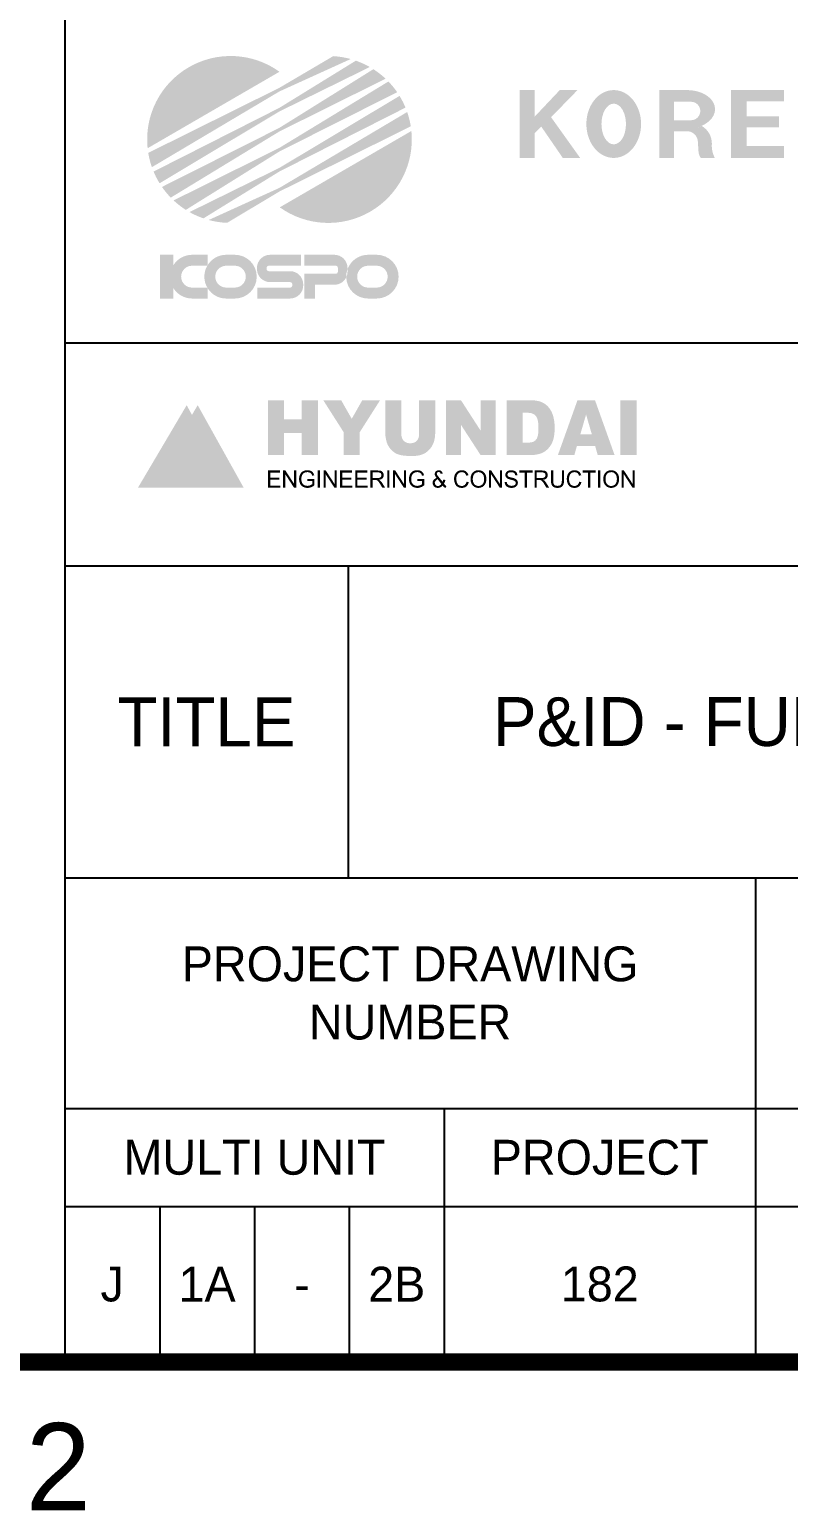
# Model space of a CAD drawing. Header units: millimetres. Extents: x 0 to 420, y 0 to 297.
# Drawn here: x 326.99 to 348.71, y 10.25 to 52.66 of the extents above; entities that cross this region are included whole.
import ezdxf

# ---------------------------------------------------------------- set-up
doc = ezdxf.new("R2010")
doc.units = ezdxf.units.MM
doc.layers.add('0_Title Block', color=7, linetype='Continuous')
doc.styles.get("Standard").update_dxf_attribs({"font": 'pnid.shx', "bigfont": 'kosdichs.shx'})

# ---------------------------------------------------------------- blocks, each defined once
blk = doc.blocks.new('삼척TEMPLATE(현대&GS&한솔)')
h = blk.add_hatch(color=0)
h.dxf.hatch_style = 1
edge = h.paths.add_edge_path()
edge.add_ellipse((335.5431270692715, 49.51864350806065), major_axis=(0, 2.390578474577096), ratio=1, start_angle=-215.5773614200792, end_angle=-84.17455592774336)
edge.add_line((337.9213599591897, 49.761282673124), (334.1522845583245, 47.57431263270742))
edge = h.paths.add_edge_path()
edge.add_ellipse((332.7467273850242, 49.51864350806285), major_axis=(0, 2.390578474577096), ratio=1, start_angle=324.2055371019774, end_angle=456.0425455501529)
edge.add_line((330.3694309583806, 49.26699465950219), (334.1449272271487, 51.45769034725777))
h = blk.add_hatch(color=0)
h.dxf.hatch_style = 1
edge = h.paths.add_edge_path()
edge.add_line((334.1449272271492, 50.99933206945263), (330.3872996154871, 49.13397996228332))
edge.add_ellipse((332.7467273850242, 49.51864350806109), major_axis=(0, 2.390578474577096), ratio=1, start_angle=459.2596120731257, end_angle=469.3945748636318)
edge.add_line((330.4918044258135, 48.72479976327449), (334.1449272271492, 50.89506243568148))
edge.add_line((334.1449272271492, 50.89506243568147), (336.1832061617112, 51.82193771387425))
edge.add_ellipse((335.5431270692715, 49.51864350806109), major_axis=(0, 2.390578474577096), ratio=1, start_angle=-15.53046493843961, end_angle=-3.374408930970664)
edge.add_line((335.6838377265784, 51.90507723939155), (334.1449272271497, 50.99933206945241))
edge = h.paths.add_edge_path()
edge.add_ellipse((335.5431270692715, 49.51864350806109), major_axis=(0, 2.390578474577096), ratio=1, start_angle=-29.77463844288242, end_angle=-19.25628365560276)
edge.add_line((336.3315259417426, 51.77547594778686), (334.1449272271497, 50.42599996017547))
edge.add_line((334.1449272271492, 50.42599996017528), (330.5401779642463, 48.59885815441623))
edge.add_ellipse((332.7467273850242, 49.51864350806109), major_axis=(0, 2.390578474577096), ratio=1, start_angle=472.6284879132321, end_angle=481.6560367570944)
edge.add_line((330.711833387699, 48.26402330148035), (334.1449272271496, 50.32173032640455))
edge.add_line((334.1449272271497, 50.32173032640455), (336.7302639614213, 51.59363060257783))
edge = h.paths.add_edge_path()
edge.add_ellipse((335.5431270692715, 49.51864350806109), major_axis=(0, 2.390578474577096), ratio=1, start_angle=-43.30719491043521, end_angle=-32.66286839499288)
edge.add_line((336.833309961036, 51.5311776193027), (334.1449272271497, 49.85266785089834))
edge.add_line((334.1449272271497, 49.85266785089834), (330.7807170733662, 48.15861817830948))
edge.add_ellipse((332.7467273850242, 49.51864350806109), major_axis=(0, 2.390578474577096), ratio=1, start_angle=484.6742904190745, end_angle=494.1778339903385)
edge.add_line((331.0322516783661, 47.85267877422363), (334.1449272271492, 49.74839821712696))
edge.add_line((334.1449272271492, 49.74839821712698), (337.1828481232272, 51.2582355028476))
edge = h.paths.add_edge_path()
edge.add_ellipse((335.5431270692715, 49.51864350806109), major_axis=(0, 2.390578474577096), ratio=1, start_angle=-55.53180348246132, end_angle=-46.02306760154419)
edge.add_line((337.2634337535669, 51.17858638511446), (334.1449272271492, 49.27933574162077))
edge.add_line((334.1449272271492, 49.27933574162098), (331.1136426078344, 47.77282004802217))
edge.add_ellipse((332.7467273850242, 49.51864350806109), major_axis=(0, 2.390578474577096), ratio=1, start_angle=496.910988658119, end_angle=507.5529278185518)
edge.add_line((331.4641335430101, 47.50126439655538), (334.1449272271496, 49.17506610785004))
edge.add_line((334.1449272271497, 49.17506610785004), (337.5140166861858, 50.87158828189801))
edge = h.paths.add_edge_path()
edge.add_ellipse((335.5431270692715, 49.51864350806109), major_axis=(0, 2.390578474577096), ratio=1, start_angle=-67.57611961534427, end_angle=-58.54063702370899)
edge.add_line((337.5823156854283, 50.76627134954572), (334.1449272271483, 48.70600363234341))
edge.add_line((334.1449272271487, 48.7060036323434), (331.5685574339478, 47.4385519212569))
edge.add_ellipse((332.7467273850242, 49.51864350806109), major_axis=(0, 2.390578474577096), ratio=1, start_angle=510.4726575148845, end_angle=520.9963875791432)
edge.add_line((331.9682886533896, 47.2583562289299), (334.1449272271492, 48.60173399857268))
edge.add_line((334.1449272271492, 48.60173399857268), (337.7529470360125, 50.43054326006457))
edge = h.paths.add_edge_path()
edge.add_ellipse((335.5431270692715, 49.51864350806109), major_axis=(0, 2.390578474577096), ratio=1, start_angle=-80.95503617330864, end_angle=-70.80641613243168)
edge.add_line((337.8008209163848, 50.30457221718032), (334.1449272271492, 48.13267152306649))
edge.add_line((334.1449272271492, 48.13267152306648), (332.1196483410107, 47.21177608324669))
edge.add_ellipse((332.7467273850242, 49.51864350806109), major_axis=(0, 2.390578474577096), ratio=1, start_angle=524.7926673045193, end_angle=537.567182704825)
edge.add_line((332.6452523148916, 47.13021970704654), (334.1449272271492, 48.02840188929532))
edge.add_line((334.1449272271492, 48.02840188929532), (337.9039793504957, 49.894465206942))
h = blk.add_hatch(color=0)
h.dxf.hatch_style = 1
h.paths.add_polyline_path([(341.4464831281173, 50.16637724151266), (341.4464831281173, 50.93315037092194), (341.0252978880198, 50.93315037092194), (341.0252978880198, 48.98921849354622), (341.4464831281173, 48.98921849354622), (341.4464831281173, 49.69119389370971), (341.6408763158553, 49.88558708144727), (342.2564547436907, 48.98921849354622), (342.7532373345755, 48.98921849354622), (341.9216664759207, 50.15557761997174), (342.6776399837886, 50.93315037092194), (342.1700577713628, 50.93315037092194)])
h = blk.add_hatch(color=0)
h.dxf.hatch_style = 1
edge = h.paths.add_edge_path()
edge.add_ellipse((343.7144036517223, 49.96118443223396), major_axis=(0, 0.971965938687773), ratio=0.8055555555553897, start_angle=0, end_angle=360)
edge = h.paths.add_edge_path(flags=16)
edge.add_ellipse((343.7144036517223, 49.96118443223396), major_axis=(0, 0.5831795632126674), ratio=0.6018518518517731, start_angle=0, end_angle=360)
h = blk.add_hatch(color=0)
h.dxf.hatch_style = 1
edge = h.paths.add_edge_path()
edge.add_line((345.0211578581806, 50.93315037092194), (345.0211578581806, 48.98921849354643))
edge.add_line((345.0211578581806, 48.98921849354622), (345.4423430982789, 48.98921849354622))
edge.add_line((345.4423430982785, 48.98921849354622), (345.4423430982785, 49.75599162295549))
edge.add_line((345.4423430982785, 49.75599162295549), (345.7897844201987, 49.75599162295549))
edge.add_arc((345.809681428661, 49.44284383408244), 0.3137792673550122, 3.9395739915158856, 93.63561299828808, ccw=False)
edge.add_line((346.1227192553568, 49.46440184139692), (346.1434678541756, 49.15444882551893))
edge.add_arc((346.4721651844877, 49.18938829014203), 0.3305490903674967, 186.0675722599593, 217.2696920576161)
edge.add_line((346.2091162276877, 48.98921849354622), (346.6087022247037, 48.98921849354622))
edge.add_arc((347.2679049379853, 49.33777041915768), 0.7456786587030171, 175.677970754069, 207.8675446999989, ccw=False)
edge.add_arc((345.9453435517501, 49.40330649082823), 0.5790785948143977, 359.0758177898034, 420.4749898182308)
edge.add_ellipse((345.7941636170762, 50.37462700209743), major_axis=(0.8217687643007575, 0.02106896482377977), ratio=0.6796583634917941, start_angle=-58.91485957468055, end_angle=85.68303316249337)
edge.add_line((345.8417423815923, 50.93315037092194), (345.0211578581806, 50.93315037092194))
h.paths.add_polyline_path([(345.4423430982785, 50.59836210315169), (345.9283260676223, 50.59836210315169, -1), (345.9283260676223, 50.06918064764389), (345.4423430982785, 50.06918064764389)], flags=16)
h = blk.add_hatch(color=0)
h.dxf.hatch_style = 1
h.paths.add_polyline_path([(347.0730859509653, 50.93315037092194), (347.0730859509653, 48.98921849354622), (348.585032966702, 48.98921849354622), (348.585032966702, 49.33480638285739), (347.5158704341459, 49.33480638285739), (347.5158704341459, 49.86398783836542), (348.4446378866696, 49.86398783836542), (348.4446378866696, 50.17717686305359), (347.5158704341459, 50.17717686305359), (347.5158704341459, 50.60916172469261), (348.585032966702, 50.60916172469261), (348.585032966702, 50.93315037092194)])
h = blk.add_hatch(color=0)
h.dxf.hatch_style = 1
h.paths.add_polyline_path([(331.6420568474449, 45.90187447822056), (332.0778207061936, 45.90187447822056, -0.009136148204513592), (332.0896285195591, 45.92148959526951), (332.0896285195591, 46.21514693965295), (331.6420568474449, 46.21514693965295, 0.2647556691732962), (331.1032282137809, 45.90832415226171), (331.1032282137809, 46.21514693965295), (330.7273012600622, 46.21514693965295), (330.7273012600622, 44.96205709392342), (331.1032282137809, 44.96205709392342), (331.1032282137809, 45.26887988131467, 0.2647556691733235), (331.6420568474449, 44.96205709392342), (332.0896285195591, 44.96205709392342), (332.0896285195591, 45.25571443830687, -0.009136148204513687), (332.0778207061936, 45.27532955535581), (331.6420568474449, 45.27532955535581, -1)])
h.paths.add_polyline_path([(332.8675018228038, 46.21514693965295), (332.6204245260064, 46.21514693965295, 0.2581810110357344), (332.0896285195591, 45.92148959526951), (332.0896285195591, 45.90187447822056), (332.0778207061936, 45.90187447822056, 0.2679491924311228), (332.0778207061936, 45.27532955535581), (332.0896285195591, 45.27532955535581), (332.0896285195591, 45.25571443830687, 0.2581810110357344), (332.6204245260064, 44.96205709392342), (332.8675018228038, 44.96205709392342, 1)])
h.paths.add_polyline_path([(332.8675018228038, 45.27532955535581), (332.6204245260064, 45.27532955535581, -1), (332.6204245260064, 45.90187447822056), (332.8675018228038, 45.90187447822056, -1)], flags=16)
h.paths.add_polyline_path([(334.7620487600336, 46.21514693965295), (333.8758893255405, 46.21514693965295, 0.4142135623730951), (333.4999623718219, 45.83921998593426), (333.4999623718219, 45.80789273979244, 0.4142135623742931), (333.8758893255405, 45.431965786072), (334.4487762986013, 45.431965786072, -0.4142135623730878), (334.5114307908876, 45.3693112937857), (334.5114307908876, 45.33798404764277, -0.414213562375397), (334.4487762986013, 45.27532955535581), (333.5124932702793, 45.27532955535581), (333.5124932702793, 44.96205709392342), (334.4487762986013, 44.96205709392342, 0.4142135623730949), (334.8247032523204, 45.33798404764233), (334.8247032523204, 45.36931129378394, 0.4142135623742972), (334.4487762986013, 45.74523824750437), (333.8382966301687, 45.74523824750437, -0.4142135623731082), (333.7756421378824, 45.8078927397909), (333.7756421378824, 45.83921998593382, -0.4142135623750815), (333.8382966301687, 45.90187447822056), (334.7620487600336, 45.90187447822056)])
h.paths.add_polyline_path([(335.7171281360415, 46.21514693965295), (334.8560304984633, 46.21514693965295), (334.8560304984633, 45.90187447822056), (335.7547208314139, 45.90187447822056, -0.4142135623730943), (335.8173753237006, 45.83921998593426), (335.8173753237002, 45.73270734904695, -0.4142135623725667), (335.7547208314134, 45.67005285676063), (334.852250111491, 45.67005285676063), (334.852250111491, 44.96205709392342), (335.165522572923, 44.96205709392342), (335.165522572923, 45.35678039532826), (335.7171281360415, 45.35678039532826, 0.2879863373913208), (336.055761104505, 45.56946278649814, -0.09495598135522115), (336.0930550897606, 45.80234572774644), (336.0930550897606, 45.83921998593426, 0.4142135623730943)])
h.paths.add_polyline_path([(336.9290909304244, 46.21514693965295), (336.682013633627, 46.21514693965295, 0.3155542505342255), (336.0930550897606, 45.80234572774644), (336.0930550897606, 45.73270734904716, -0.1127745872976654), (336.055761104505, 45.56946278649814, 0.4052931338452409), (336.682013633627, 44.96205709392342), (336.9290909304244, 44.96205709392342, 1)])
h.paths.add_polyline_path([(336.682013633627, 45.90187447822056), (336.9290909304244, 45.90187447822056, -1), (336.9290909304244, 45.27532955535581), (336.682013633627, 45.27532955535581, -1)], flags=16)
h = blk.add_hatch(color=0)
h.dxf.hatch_style = 1
h.paths.add_polyline_path([(335.2448351014583, 42.04720122893896), (334.78134924688, 42.04720122893896), (334.78134924688, 41.49754270551488), (334.2778546531948, 41.49754270551488), (334.2778546531948, 42.04720122893896), (333.8168308748693, 42.04720122893896), (333.8168308748693, 40.47639657969121), (334.2778546531948, 40.47639657969121), (334.2778546531948, 41.11161225289796), (334.78134924688, 41.11161225289796), (334.78134924688, 40.47639657969121), (335.2448351014583, 40.47639657969121)])
h = blk.add_hatch(color=0)
h.dxf.hatch_style = 1
h.paths.add_polyline_path([(336.2136621069113, 41.51662379647362), (335.9120577659506, 42.04720122893896), (335.3999459053808, 42.04720122893896), (335.9816114200906, 41.13438645823582), (335.9816114200906, 40.47639657969121), (336.4432507174793, 40.47639657969121), (336.4432507174793, 41.13438645823582), (337.0236851940625, 42.04720122893896), (336.5146509288087, 42.04720122893896)])
h = blk.add_hatch(color=0)
h.dxf.hatch_style = 1
h.paths.add_polyline_path([(338.1426988509326, 41.04246894480051), (338.1254643171635, 40.97188942555502), (338.1045366690152, 40.92572549581615), (338.0756072730454, 40.88633227577232), (338.0399071673806, 40.85617184167626), (337.9955897948313, 40.83401315540161), (337.9451172316502, 40.82047173601155), (337.8884894778373, 40.81554758350605), (337.8330927621505, 40.81985621694834), (337.7820046799062, 40.83339763633843), (337.7383028264201, 40.85617184167626), (337.7000664239087, 40.88867278381099), (337.6705957294699, 40.92880309113207), (337.6496680813216, 40.97558253993413), (337.6373577000577, 41.0291326984312), (337.6330490666155, 41.08883804756014), (337.6330490666155, 42.04720122893896), (337.1732563264164, 42.04720122893896), (337.1732563264164, 41.11161225289797), (337.1744873645429, 41.06914143753821), (337.1794115170483, 41.01743783623068), (337.188028783933, 40.96327215867043), (337.2003391651966, 40.90602888579425), (337.2157271417763, 40.84570801760213), (337.2292685611664, 40.80631479755828), (337.2514272474409, 40.75830431062986), (337.2797411243475, 40.71152486182781), (337.314825710949, 40.66474541302576), (337.3480637403609, 40.62596771204511), (337.3874569604047, 40.58842104919086), (337.4286967376381, 40.55579853884205), (337.4723985911241, 40.52871570006192), (337.4834779342615, 40.52256050943006), (337.527795306811, 40.50347941847134), (337.5764213128026, 40.48747592282852), (337.6299714712996, 40.47455002250165), (337.6878302632389, 40.46531723655387), (337.7161441401456, 40.46223964123794), (337.7715408558322, 40.45669996966929), (337.8244754952661, 40.452391336227), (337.8755635775104, 40.44992925997424), (337.9254206216284, 40.44931374091106), (337.9395775600816, 40.44931374091106), (337.9974363520209, 40.45116029810063), (338.0534485867707, 40.45608445060611), (338.1057677071415, 40.46347067936433), (338.1562402703227, 40.47331898437528), (338.2030197191246, 40.48624488470217), (338.2479526107372, 40.50163286128177), (338.2596474729377, 40.50655701378727), (338.3045803645503, 40.52871570006192), (338.3482822180364, 40.55702957696841), (338.3913685524592, 40.59149864450676), (338.4332238487559, 40.63150738361379), (338.45722909222, 40.65859022239392), (338.4898516025688, 40.70167655681686), (338.5181654794754, 40.74784048655573), (338.5421707229395, 40.79646649254733), (338.5624828520247, 40.84817009385485), (338.5754087523516, 40.89125642827779), (338.5871036145521, 40.94480658677487), (338.5957208814365, 40.99897226433514), (338.6012605530054, 41.05436898002178), (338.603107110195, 41.11161225289796), (338.603107110195, 42.04720122893896), (338.1426988509326, 42.04720122893896)])
h = blk.add_hatch(color=0)
h.dxf.hatch_style = 1
h.paths.add_polyline_path([(339.3448075813325, 41.33873878721318), (339.9036988907046, 40.47639657969121), (340.338255349313, 40.47639657969121), (340.338255349313, 42.04720122893896), (339.9036988907046, 42.04720122893896), (339.9036988907046, 41.17808831172194), (339.3417299860167, 42.04720122893896), (338.9114821608505, 42.04720122893896), (338.9114821608505, 40.47639657969121), (339.3448075813325, 40.47639657969121)])
h = blk.add_hatch(color=0)
h.dxf.hatch_style = 1
h.paths.add_polyline_path([(341.4548069299304, 42.0416615573703), (341.396948137991, 42.04535467174942), (341.3353962316725, 42.04720122893896), (340.6503235143478, 42.04720122893896), (340.6503235143478, 40.47639657969121), (341.3489376510626, 40.47639657969121), (341.396948137991, 40.47885865594394), (341.4474207011722, 40.48439832751259), (341.4997398215427, 40.492400075334), (341.5539054991031, 40.50409493753452), (341.6105332529162, 40.51886739505095), (341.6394626488857, 40.52871570006192), (341.6862420976879, 40.54841231008382), (341.7311749893003, 40.57426411073759), (341.7754923618496, 40.60627110202321), (341.8179631772094, 40.64443328394067), (341.823502848778, 40.64997295550933), (341.8585874353797, 40.6881351374268), (341.8912099457285, 40.72999043372337), (341.9207548607613, 40.77553884439904), (341.946606661415, 40.82478036945384), (341.9693808667529, 40.87709948982454), (341.9718429430056, 40.88325468045639), (341.9853843623957, 40.92449445768979), (341.9970792245962, 40.97065838742866), (342.0069275296071, 41.02113095060979), (342.0136982393021, 41.07591214723325), (342.0192379108707, 41.13500197729901), (342.0223155061868, 41.19901595987024), (342.023546544313, 41.26672305682055), (342.0229310252499, 41.298114529043), (342.0204689489972, 41.35474228285599), (342.0155447964918, 41.41075451760582), (342.0087740867967, 41.46553571422928), (341.9989257817858, 41.51908587272635), (341.9844162644511, 41.58075132139835), (341.9687653476896, 41.63234138035236), (341.9490687376678, 41.68404498165988), (341.9256790132668, 41.73328650671468), (341.8992116935497, 41.77945043645356), (341.8690512594537, 41.82315228993968), (341.8345821919153, 41.86439206717304), (341.7970355290611, 41.90132321096415), (341.7557957518277, 41.93456124037614), (341.7114783792783, 41.96410615540901), (341.6634678923501, 41.9893424369996), (341.6486954348335, 41.99549762763144), (341.6056091004105, 42.01150112327425), (341.5594451706717, 42.02442702360113), (341.5089726074905, 42.03427532861208)])
h.paths.add_polyline_path([(341.4351103199083, 41.64526728067927), (341.4912969796791, 41.59124164628437), (341.5157433171855, 41.54616871150647), (341.5317468128284, 41.50308237708354), (341.5440571940922, 41.4526098139024), (341.5532899800399, 41.394751021963), (341.5588296516086, 41.32950600126541), (341.5606762087982, 41.25749027087278), (341.5576581798431, 41.14179916093293), (341.543382108668, 41.03710797231481), (341.5148247577955, 40.95415566739839), (341.4689638683836, 40.89618058078327), (341.4301861674029, 40.86725118481358), (341.3944860617383, 40.85247872729715), (341.3483221319992, 40.84139938415981), (341.2916943781864, 40.83524419352797), (341.2246028002992, 40.83278211727522), (341.1113472926731, 40.83278211727522), (341.1113472926731, 41.69143121041811), (341.2488542513888, 41.69143121041811), (341.3462696347866, 41.68128377464749)], flags=16)
h = blk.add_hatch(color=0)
h.dxf.hatch_style = 1
h.paths.add_polyline_path([(342.6766122703523, 42.04720122893896), (342.1158744037907, 40.47639657969121), (342.5873620061905, 40.47639657969121), (342.6593777365831, 40.73553010529203), (343.1825689402903, 40.73553010529203), (343.2576622659986, 40.47639657969121), (343.7402292115356, 40.47639657969121), (343.1794913449742, 42.04720122893896)])
h.paths.add_polyline_path([(342.9228198956263, 41.63972760911058), (343.0871634854965, 41.07529662817007), (342.7590918248189, 41.07529662817007)], flags=16)
h = blk.add_hatch(color=0)
h.dxf.hatch_style = 1
h.paths.add_polyline_path([(343.9051883204692, 40.47639657969121), (344.3674431369209, 40.47639657969121), (344.3674431369209, 42.04720122893896), (343.9051883204692, 42.04720122893896)])
h = blk.add_hatch(color=0)
h.dxf.hatch_style = 1
h.paths.add_polyline_path([(331.6390034900294, 41.62893868296285), (331.4883682888338, 41.90703443901619), (330.0940585976415, 39.54570351038429), (330.4089027214591, 39.54570351038429)])
h = blk.add_hatch(color=0)
h.dxf.hatch_style = 1
h.paths.add_polyline_path([(331.8032124126512, 41.90703443901619), (330.4089027214591, 39.54570351038429), (333.1188110728891, 39.54570351038429)])
h = blk.add_hatch(color=0)
h.dxf.hatch_style = 1
h.paths.add_polyline_path([(334.1609019665534, 39.97856714185787), (334.1609019665534, 40.03667402451422), (333.8168308748693, 40.03667402451422), (333.8168308748693, 39.54570351038428), (334.1720010340269, 39.54570351038428), (334.1720010340269, 39.6038103930406), (333.8795079617794, 39.6038103930406), (333.8795079617794, 39.77094929146782), (334.14327403586, 39.77094929146782), (334.14327403586, 39.82840328780217), (333.8795079617794, 39.82840328780217), (333.8795079617794, 39.97856714185787)])
h = blk.add_hatch(color=0)
h.dxf.hatch_style = 1
h.paths.add_polyline_path([(334.2496945063428, 39.54570351038428), (334.3097600479652, 39.54570351038428), (334.3097600479652, 39.93155932667523), (334.559815509284, 39.54570351038428), (334.6244512551602, 39.54570351038428), (334.6244512551602, 40.03667402451422), (334.5643857135378, 40.03667402451422), (334.5643857135378, 39.65147109454524), (334.3143302522191, 40.03667402451422), (334.2496945063428, 40.03667402451422)])
h = blk.add_hatch(color=0)
h.dxf.hatch_style = 1
h.paths.add_polyline_path([(334.9032337146461, 39.98574889139966), (334.9443655529309, 39.98966620933155), (334.9730925510981, 39.98770755036562), (335.0103070714511, 39.97660848289193), (335.0272821158226, 39.96812096070617), (335.0553562276679, 39.94265839414889), (335.0671081814634, 39.92372469081144), (335.0821245668689, 39.8832457388486), (335.1389256768814, 39.89956789689812), (335.1369670179155, 39.90805541908388), (335.1219506325099, 39.94788148472475), (335.1030169291724, 39.97987291450183), (335.1010582702065, 39.98183157346779), (335.0736370446833, 40.00794702634704), (335.0377282969743, 40.02818650232846), (335.0227119115687, 40.03340959290429), (334.9848445048938, 40.04255000141205), (334.9443655529309, 40.04516154669998), (334.9306549401693, 40.04516154669998), (334.8901759882064, 40.04059134244608), (334.8529614678536, 40.03014516129439), (334.8183584927886, 40.01512877588883), (334.8118296295688, 40.01121145795694), (334.7811439724356, 39.98836043668759), (334.7556814058782, 39.95832766587645), (334.734789043575, 39.92307180448947), (334.7282601803551, 39.90740253276191), (334.7158553402375, 39.86953512608701), (334.7086735906956, 39.83036194676811), (334.7060620454079, 39.7892301084833), (334.7060620454079, 39.77421372307771), (334.7106322496617, 39.73308188479291), (334.7204255444913, 39.694561591796), (334.734789043575, 39.65799995776506), (334.7387063615068, 39.65081820822327), (334.7609044964542, 39.6181738921242), (334.7883257219774, 39.59075266660098), (334.8216229243985, 39.56855453165362), (334.8346806508382, 39.5620256684338), (334.8705893985469, 39.54831505567218), (334.9084568052219, 39.54048041980842), (334.9489357571848, 39.53721598819852), (334.9737454374202, 39.53852176084249), (335.012265730417, 39.54505062406228), (335.0501331370919, 39.55680257785794), (335.078860135259, 39.56986030429756), (335.1128102240022, 39.58944689395702), (335.1461074264233, 39.6142565741923), (335.1461074264233, 39.7964118580251), (334.9443655529309, 39.7957589717031), (334.9443655529309, 39.73830497536874), (335.0847361121569, 39.73830497536874), (335.0847361121569, 39.64690089029137), (335.0638437498535, 39.63188450488579), (335.0253234568567, 39.61229791522636), (335.0220590252468, 39.6109921425824), (334.9841916185719, 39.59989307510871), (334.9456713255749, 39.59597575717684), (334.9319607128133, 39.59662864349881), (334.8934404198165, 39.60315750671864), (334.8568787857854, 39.6175210058022), (334.8444739456678, 39.62470275534399), (334.8150940611787, 39.6495124355793), (334.7928959262313, 39.68346252432232), (334.7817968587577, 39.71023086352356), (334.7739622228939, 39.74875115652046), (334.7706977912839, 39.7931474264152), (334.7713506776059, 39.81403978871858), (334.7772266545038, 39.85386585435946), (334.7889786082993, 39.89173326103436), (334.7961603578411, 39.90740253276191), (334.8190113791105, 39.94004684886096), (334.8346806508382, 39.95571612058851), (334.8699365122251, 39.97595559656993)])
h = blk.add_hatch(color=0)
h.dxf.hatch_style = 1
h.paths.add_polyline_path([(335.3041059163426, 40.03667402451422), (335.2407759431104, 40.03667402451422), (335.2407759431104, 39.54570351038428), (335.3041059163426, 39.54570351038428)])
h = blk.add_hatch(color=0)
h.dxf.hatch_style = 1
h.paths.add_polyline_path([(335.4059561825716, 39.54570351038428), (335.466021724194, 39.54570351038428), (335.466021724194, 39.93155932667523), (335.7160771855127, 39.54570351038428), (335.780712931389, 39.54570351038428), (335.780712931389, 40.03667402451422), (335.7206473897666, 40.03667402451422), (335.7206473897666, 39.65147109454524), (335.4705919284478, 40.03667402451422), (335.4059561825716, 40.03667402451422)])
h = blk.add_hatch(color=0)
h.dxf.hatch_style = 1
h.paths.add_polyline_path([(335.9419758529184, 39.97856714185787), (336.2233698576923, 39.97856714185787), (336.2233698576923, 40.03667402451422), (335.8792987660081, 40.03667402451422), (335.8792987660081, 39.54570351038428), (336.234468925166, 39.54570351038428), (336.234468925166, 39.6038103930406), (335.9419758529184, 39.6038103930406), (335.9419758529184, 39.77094929146782), (336.2057419269988, 39.77094929146782), (336.2057419269988, 39.82840328780217), (335.9419758529184, 39.82840328780217)])
h = blk.add_hatch(color=0)
h.dxf.hatch_style = 1
h.paths.add_polyline_path([(336.3141210564477, 40.03667402451422), (336.3141210564477, 39.54570351038428), (336.6692912156056, 39.54570351038428), (336.6692912156056, 39.6038103930406), (336.3767981433579, 39.6038103930406), (336.3767981433579, 39.77094929146782), (336.6405642174385, 39.77094929146782), (336.6405642174385, 39.82840328780217), (336.3767981433579, 39.82840328780217), (336.3767981433579, 39.97856714185787), (336.6581921481318, 39.97856714185787), (336.6581921481318, 40.03667402451422)])
h = blk.add_hatch(color=0)
h.dxf.hatch_style = 1
h.paths.add_polyline_path([(337.1243529820266, 39.94004684886096), (337.109336596621, 39.97660848289193), (337.0884442343176, 40.00337682209317), (337.0564528045405, 40.02361629807459), (337.0420893054568, 40.02818650232846), (337.0055276714259, 40.03471536554826), (336.9591727425652, 40.03667402451422), (336.7482904605653, 40.03667402451422), (336.7482904605653, 39.54570351038428), (336.8116204337975, 39.54570351038428), (336.8116204337975, 39.76376754192602), (336.8847437018593, 39.76376754192602), (336.9193466769244, 39.76180888296009), (336.9487265614134, 39.74875115652046), (336.9519909930235, 39.74613961123254), (336.9800651048686, 39.71545395409942), (336.9807179911907, 39.71545395409942), (337.000957467172, 39.68672695593224), (337.0257671474072, 39.64820666293534), (337.0884442343176, 39.54570351038428), (337.1680963655991, 39.54570351038428), (337.0851798027077, 39.67954520639044), (337.0832211437416, 39.68280963800034), (337.0584114635064, 39.71675972674335), (337.0329488969491, 39.74483383858857), (337.0296844653392, 39.7474453838765), (336.9950814902742, 39.76899063250188), (337.0342546695931, 39.77747815468764), (337.06951053098, 39.7931474264152), (337.0962788701813, 39.81469267504055), (337.1067250513331, 39.8277504014802), (337.1237000957045, 39.86235337654522), (337.1289231862805, 39.90283232850805)])
h.paths.add_polyline_path([(337.0642874404043, 39.90283232850805), (337.0636345540822, 39.89630346528823), (337.0512297139646, 39.85908894493529), (337.0466595097107, 39.85190719539349), (337.0146680799336, 39.82970906044613), (336.9905112860203, 39.82318019722631), (336.9467679024476, 39.81991576561641), (336.8116204337975, 39.81991576561641), (336.8116204337975, 39.98248445978976), (336.9683131510729, 39.98248445978976), (337.0100978756798, 39.97660848289193), (337.0394777601688, 39.96028632484241), (337.0551470318965, 39.94069973518296)], flags=16)
h = blk.add_hatch(color=0)
h.dxf.hatch_style = 1
h.paths.add_polyline_path([(337.2294676798655, 39.54570351038428), (337.2927976530977, 39.54570351038428), (337.2927976530977, 40.03667402451422), (337.2294676798655, 40.03667402451422)])
h = blk.add_hatch(color=0)
h.dxf.hatch_style = 1
h.paths.add_polyline_path([(337.3939950330048, 39.54570351038428), (337.4547134609491, 39.54570351038428), (337.4547134609491, 39.93155932667523), (337.7047689222678, 39.54570351038428), (337.769404668144, 39.54570351038428), (337.769404668144, 40.03667402451422), (337.7086862401998, 40.03667402451422), (337.7086862401998, 39.65147109454524), (337.458630778881, 40.03667402451422), (337.3939950330048, 40.03667402451422)])
h = blk.add_hatch(color=0)
h.dxf.hatch_style = 1
h.paths.add_polyline_path([(338.1826817099581, 40.02818650232846), (338.1676653245526, 40.03340959290429), (338.1297979178776, 40.04255000141205), (338.0886660795929, 40.04516154669998), (338.0749554668313, 40.04516154669998), (338.0351294011905, 40.04059134244608), (337.9972619945156, 40.03014516129439), (337.9633119057724, 40.01512877588883), (337.9567830425527, 40.01121145795694), (337.9260973854196, 39.98836043668759), (337.9006348188623, 39.95832766587645), (337.8797424565589, 39.92307180448947), (337.8732135933391, 39.90740253276191), (337.8608087532215, 39.86953512608701), (337.8529741173576, 39.83036194676811), (337.8503625720698, 39.7892301084833), (337.8510154583917, 39.77421372307771), (337.8555856626456, 39.73308188479291), (337.8647260711533, 39.694561591796), (337.8797424565589, 39.65799995776506), (337.8836597744909, 39.65081820822327), (337.9058579094381, 39.6181738921242), (337.9332791349613, 39.59075266660098), (337.9665763373823, 39.56855453165362), (337.9789811775001, 39.5620256684338), (338.0148899252089, 39.54831505567218), (338.053410218206, 39.54048041980842), (338.0938891701688, 39.53721598819852), (338.118698850404, 39.53852176084249), (338.1572191434008, 39.54505062406228), (338.1950865500759, 39.55680257785794), (338.2238135482431, 39.56986030429756), (338.2577636369861, 39.58944689395702), (338.2910608394071, 39.6142565741923), (338.2910608394071, 39.7964118580251), (338.089318965915, 39.7957589717031), (338.089318965915, 39.73830497536874), (338.2290366388189, 39.73830497536874), (338.2290366388189, 39.64690089029137), (338.2087971628375, 39.63188450488579), (338.1702768698405, 39.61229791522636), (338.1670124382306, 39.6109921425824), (338.1291450315558, 39.59989307510871), (338.0899718522368, 39.59597575717684), (338.0762612394752, 39.59662864349881), (338.0377409464783, 39.60315750671864), (338.0011793124473, 39.6175210058022), (337.9887744723297, 39.62470275534399), (337.9593945878407, 39.6495124355793), (337.9378493392151, 39.68346252432232), (337.9267502717415, 39.71023086352356), (337.9182627495557, 39.74875115652046), (337.9156512042679, 39.7931474264152), (337.9163040905898, 39.81403978871858), (337.9221800674877, 39.85386585435946), (337.9339320212833, 39.89173326103436), (337.9411137708252, 39.90740253276191), (337.9639647920945, 39.94004684886096), (337.979634063822, 39.95571612058851), (338.014237038887, 39.97595559656993), (338.0475342413081, 39.98574889139966), (338.089318965915, 39.98966620933155), (338.1180459640822, 39.98770755036562), (338.154607598113, 39.97660848289193), (338.1722355288064, 39.96812096070617), (338.2003096406517, 39.94265839414889), (338.2114087081253, 39.92372469081144), (338.227077979853, 39.8832457388486), (338.2838790898653, 39.89956789689812), (338.2812675445775, 39.90805541908388), (338.2669040454938, 39.94788148472475), (338.2479703421562, 39.97987291450183), (338.2460116831903, 39.98183157346779), (338.2185904576672, 40.00794702634704)])
h = blk.add_hatch(color=0)
h.dxf.hatch_style = 1
h.paths.add_polyline_path([(338.8153285559582, 39.6038103930406), (338.8309978276856, 39.58552957602512), (338.8603777121747, 39.55680257785794), (338.88845182402, 39.53460444291059), (338.9282778896608, 39.58226514441522), (338.9080384136794, 39.59858730246474), (338.8793114155123, 39.62600852798796), (338.853848848955, 39.65799995776506), (338.8682123480386, 39.68411541064431), (338.8832287334442, 39.72067704467526), (338.8956335735618, 39.76376754192602), (338.8349151456176, 39.77682526836565), (338.8270805097537, 39.74483383858857), (338.8148035545859, 39.71414145066882), (338.6710406788002, 39.89108037471239), (338.6540656344287, 39.91784871391361), (338.6481896575308, 39.94135262150493), (338.6481896575308, 39.94461705311485), (338.6638589292583, 39.97987291450183), (338.6677762471903, 39.98313734611173), (338.7030321085772, 39.99554218622939), (338.7076023128311, 39.99554218622939), (338.7422052878961, 39.97987291450183), (338.745469719506, 39.97595559656993), (338.7563969747897, 39.94135262150493), (338.8166343286019, 39.94135262150493), (338.8166343286019, 39.94396416679263), (338.8087996927382, 39.98183157346779), (338.7859486714689, 40.01447588956684), (338.778766921927, 40.02100475278667), (338.7461226058281, 40.03928556980212), (338.7062965401873, 40.04516154669998), (338.6899743821377, 40.04450866037798), (338.6527598617847, 40.03406247922629), (338.6220742046517, 40.01251723060091), (338.6161982277538, 40.00664125370307), (338.5953058654504, 39.97334405128203), (338.5881241159085, 39.93547664460709), (338.5881241159085, 39.9289477813873), (338.5985702970602, 39.88977460206843), (338.6135866824658, 39.86431203551115), (338.6416607943111, 39.8277504014802), (338.6142395687879, 39.81273401607462), (338.5815952526888, 39.7892301084833), (338.5567855724536, 39.76376754192602), (338.5515624818776, 39.75593290606226), (338.5339345511842, 39.72002415835328), (338.5280585742864, 39.68150386535638), (338.5300172332522, 39.659958616731), (338.5411163007259, 39.62274409637806), (338.5633144356733, 39.58814112131305), (338.5731077305029, 39.57704205383936), (338.6031405013141, 39.55549680521398), (338.6383963627012, 39.54178619245238), (338.6788753146639, 39.53721598819852), (338.7160898350169, 39.54113330613038), (338.7526514690479, 39.55419103257004), (338.7533043553699, 39.554843918892), (338.7859486714689, 39.57508339487342)])
h.paths.add_polyline_path([(338.778766921927, 39.65147109454524), (338.7650563091655, 39.63319027752975), (338.7343706520324, 39.6077277109725), (338.7160898350169, 39.59858730246474), (338.679528200986, 39.59075266660098), (338.642313680633, 39.59858730246474), (338.6142395687879, 39.62274409637806), (338.5992231833823, 39.64885954925731), (338.5913885475186, 39.68476829696628), (338.5920414338404, 39.69652025076194), (338.607710705568, 39.73438765743688), (338.6096693645341, 39.73699920272477), (338.6338261584474, 39.76180888296009), (338.6716935651223, 39.7885772221613)], flags=16)
h = blk.add_hatch(color=0)
h.dxf.hatch_style = 1
h.paths.add_polyline_path([(339.1561352160323, 39.70109045501583), (339.169192942472, 39.6632230483409), (339.1698458287939, 39.66191727569693), (339.1887795321315, 39.62470275534399), (339.2129363260448, 39.59466998453288), (339.2423162105339, 39.56986030429756), (339.2527623916856, 39.56333144107776), (339.2854067077845, 39.54896794199418), (339.3239270007815, 39.54048041980842), (339.3676703843543, 39.53721598819852), (339.3872569740137, 39.53852176084249), (339.4264301533327, 39.54505062406228), (339.4616860147196, 39.5587612368239), (339.4936774444966, 39.57965359912729), (339.5099996025462, 39.59466998453288), (339.5328506238155, 39.62470275534399), (339.551131440831, 39.659958616731), (339.5641891672707, 39.7017433413378), (339.5015120803604, 39.71806549938732), (339.4930245581747, 39.6880327285762), (339.4753966274812, 39.65212398086723), (339.4518927198899, 39.62470275534399), (339.4368763344844, 39.61360368787033), (339.4022733594193, 39.59793441614278), (339.3624472937783, 39.59336421188891), (339.3552655442367, 39.59336421188891), (339.3167452512397, 39.59989307510871), (339.2814893898528, 39.61621523315826), (339.272348981345, 39.62209121005609), (339.2455806421438, 39.6495124355793), (339.2266469388064, 39.68607406961024), (339.2181594166206, 39.71284240881149), (339.2109776670787, 39.75201558813036), (339.2083661217907, 39.79510608538113), (339.2090190081128, 39.81012247078669), (339.2135892123667, 39.85060142274953), (339.2233825071963, 39.88977460206843), (339.2272998251283, 39.90087366954209), (339.2475393011096, 39.93547664460709), (339.2756134129549, 39.96224498380834), (339.2906297983605, 39.97203827863807), (339.3258856597474, 39.98509600507769), (339.3670174980322, 39.98966620933155), (339.374199247574, 39.98966620933155), (339.4133724268929, 39.98248445978976), (339.4460167429921, 39.96485652909627), (339.4551571514998, 39.95767477955447), (339.4773552864471, 39.92764200874333), (339.4943303308187, 39.88716305678049), (339.556354531407, 39.90217944218605), (339.5537429861189, 39.91131985069381), (339.5374208280694, 39.94918725736871), (339.5158755794441, 39.98117868714579), (339.4884543539209, 40.00794702634704), (339.4799668317351, 40.01382300324487), (339.446669629314, 40.03145093393836), (339.409455108961, 40.04189711509005), (339.3683232706762, 40.04516154669998), (339.3657117253885, 40.04516154669998), (339.3258856597474, 40.04189711509005), (339.2880182530725, 40.03210382026032), (339.2527623916856, 40.01578166221081), (339.2521095053635, 40.01512877588883), (339.2201180755864, 39.99227775461949), (339.1933497363854, 39.96355075645231), (339.1724573740819, 39.9289477813873), (339.1652756245401, 39.91458428230371), (339.1535236707443, 39.87802264827274), (339.1463419212025, 39.83819658263189), (339.1437303759147, 39.79510608538113), (339.1437303759147, 39.78139547261951), (339.1476476938465, 39.7402636343347)])
h = blk.add_hatch(color=0)
h.dxf.hatch_style = 1
h.paths.add_polyline_path([(339.8116330833014, 40.04385577405601), (339.7731127903047, 40.03602113819222), (339.7378569289177, 40.02231052543063), (339.7065183854626, 40.00272393577118), (339.6777913872954, 39.97660848289193), (339.6725682967194, 39.9707325059941), (339.6516759344162, 39.94135262150493), (339.6353537763666, 39.90805541908388), (339.6236018225709, 39.87084089873095), (339.6164200730291, 39.82970906044613), (339.6144614140632, 39.7853127905514), (339.6144614140632, 39.77943681365358), (339.6177258456731, 39.73895786169074), (339.6268662541808, 39.69978468237186), (339.6412297532645, 39.66257016201893), (339.6431884122304, 39.65865284408703), (339.6640807745338, 39.62404986902202), (339.690196227413, 39.59532287085484), (339.7215347708682, 39.57116607694153), (339.7293694067319, 39.56659587268766), (339.7639723817969, 39.55027371463814), (339.8011869021498, 39.54048041980842), (339.8416658541126, 39.53721598819852), (339.8449302857225, 39.53721598819852), (339.8841034650414, 39.54113330613038), (339.9219708717163, 39.5515794872821), (339.9572267331035, 39.56790164533163), (339.9611440510352, 39.57051319061956), (339.9924825944904, 39.59336421188891), (340.0185980473696, 39.62209121005609), (340.0401432959949, 39.65734707144307), (340.0466721592149, 39.67171057052666), (340.0597298856543, 39.7089250908796), (340.0669116351962, 39.74809827019847), (340.0695231804842, 39.79053588112727), (340.0688702941621, 39.80620515285482), (340.0649529762303, 39.84798987746162), (340.0558125677226, 39.8865101704585), (340.042101954961, 39.92241891816747), (340.0401432959949, 39.92633623609937), (340.0185980473696, 39.96028632484241), (339.9924825944904, 39.98966620933155), (339.9611440510352, 40.01317011692287), (339.9546151878155, 40.0164345485328), (339.9200122127504, 40.03275670658232), (339.8821448060755, 40.04255000141205), (339.8423187404347, 40.04581443302195)])
h.paths.add_polyline_path([(339.8416658541126, 39.59336421188891), (339.8808390334315, 39.59728152982078), (339.9160948948185, 39.6109921425824), (339.9474334382736, 39.63319027752975), (339.9585325057473, 39.64494223132544), (339.9787719817288, 39.67366922949262), (339.9931354808123, 39.70827220455762), (340.0016230029981, 39.74809827019847), (340.0042345482861, 39.79118876744923), (340.0016230029981, 39.8342792647), (339.9931354808123, 39.87279955769691), (339.9853008449485, 39.89565057896625), (339.9644084826451, 39.93090644035323), (339.9369872571219, 39.95832766587645), (339.9271939622923, 39.96485652909627), (339.8925909872273, 39.98183157346779), (339.8540706942302, 39.98901332300959), (339.8423187404347, 39.98966620933155), (339.8031455611159, 39.98509600507769), (339.7678896997287, 39.97203827863807), (339.7358982699516, 39.95049303001268), (339.727410747766, 39.94265839414889), (339.7078241581066, 39.91654294126964), (339.692807772701, 39.88455151149257), (339.6836673641932, 39.84472544585169), (339.6790971599394, 39.79837051699103), (339.6790971599394, 39.78400701790744), (339.6823615915493, 39.73961074801271), (339.6921548863789, 39.70109045501583), (339.7078241581066, 39.66714036627279), (339.7254520888, 39.64428934500344), (339.7548319732892, 39.61882677844616), (339.7881291757103, 39.60185173407467), (339.8259965823852, 39.59401709821088)], flags=16)
h = blk.add_hatch(color=0)
h.dxf.hatch_style = 1
h.paths.add_polyline_path([(340.2059764217782, 40.03667402451422), (340.141340675902, 40.03667402451422), (340.141340675902, 39.54570351038428), (340.2014062175244, 39.54570351038428), (340.2014062175244, 39.93155932667523), (340.4514616788431, 39.54570351038428), (340.5160974247194, 39.54570351038428), (340.5160974247194, 40.03667402451422), (340.456031883097, 40.03667402451422), (340.456031883097, 39.65147109454524)])
h = blk.add_hatch(color=0)
h.dxf.hatch_style = 1
h.paths.add_polyline_path([(340.8190366781186, 40.04255000141205), (340.7779048398338, 40.04516154669998), (340.7661528860381, 40.04516154669998), (340.7263268203973, 40.03993845612412), (340.6904180726883, 40.02818650232846), (340.6558150976235, 40.00794702634704), (340.6303525310661, 39.97987291450183), (340.6159890319825, 39.94918725736871), (340.6101130550846, 39.91001407804985), (340.6127246003726, 39.88585728413653), (340.6270880994563, 39.84864276378359), (340.6440631438277, 39.82709751515821), (340.6773603462488, 39.80294072124489), (340.6884594137224, 39.79771763066906), (340.7224095024656, 39.7853127905514), (340.7694173176482, 39.77290795043375), (340.7824750440877, 39.76964351882385), (340.8275242003044, 39.75723867870622), (340.8542925395058, 39.74875115652046), (340.8680031522673, 39.74222229330064), (340.8973830367564, 39.71937127203129), (340.8993416957225, 39.71675972674335), (340.9104407631961, 39.67889232006845), (340.909787876874, 39.67432211581458), (340.8967301504345, 39.63710759546165), (340.8895484008926, 39.62862007327589), (340.8555983121497, 39.6070748246505), (340.8327472908804, 39.59989307510871), (340.7916154525954, 39.59597575717684), (340.7550538185645, 39.59924018878674), (340.7191450708555, 39.61033925626043), (340.6975998222301, 39.62209121005609), (340.6708314830288, 39.64885954925731), (340.6610381881992, 39.66779325259476), (340.6512448933696, 39.7089250908796), (340.5918322380692, 39.70370200030374), (340.5924851243913, 39.69064427386411), (340.6009726465769, 39.65081820822327), (340.6179476909484, 39.61556234683626), (340.6251294404902, 39.60511616568457), (340.6525506660134, 39.57769494016136), (340.6865007547565, 39.55680257785794), (340.7132690939578, 39.54766216935021), (340.7517893869546, 39.53982753348645), (340.7948798842053, 39.53721598819852), (340.811854928577, 39.53786887452048), (340.8510281078958, 39.54439773774031), (340.8869368556047, 39.55680257785794), (340.8908541735366, 39.5587612368239), (340.9241513759577, 39.58161225809325), (340.9489610561929, 39.6109921425824), (340.9652832142424, 39.64559511764741), (340.9711591911403, 39.68476829696628), (340.9665889868864, 39.71871838570932), (340.9503933571941, 39.75583337042141), (340.9254571486017, 39.78204835894151), (340.8895484008926, 39.80424649388886), (340.8699618112332, 39.81208112975265), (340.8334001772023, 39.82318019722631), (340.7844337030538, 39.83558503734397), (340.7524422732765, 39.84407255952973), (340.7119633213138, 39.85713028596935), (340.6891123000445, 39.87084089873095), (340.6825834368245, 39.87736976195077), (340.6708314830288, 39.91393139598171), (340.6740959146389, 39.93482375828513), (340.6969469359083, 39.96681518806221), (340.7028229128061, 39.9707325059941), (340.7354672289051, 39.98379023243373), (340.7805163851218, 39.98770755036562), (340.7929212252394, 39.98770755036562), (340.8334001772023, 39.98052580082383), (340.8634329480134, 39.96420364277427), (340.8856310829607, 39.93417087196313), (340.8960772641124, 39.89369192000029), (340.9567956920569, 39.89826212425419), (340.9567956920569, 39.90022078322012), (340.949613942515, 39.94004684886096), (340.9332917844654, 39.97595559656993), (340.9313331254995, 39.97856714185787), (340.9058705589422, 40.00664125370307), (340.8712675838772, 40.02753361600646), (340.8562511984716, 40.03340959290429)])
h = blk.add_hatch(color=0)
h.dxf.hatch_style = 1
h.paths.add_polyline_path([(341.2323137199329, 39.97856714185787), (341.3896593235304, 39.97856714185787), (341.3896593235304, 40.03667402451422), (341.0122910294251, 40.03667402451422), (341.0122910294251, 39.97856714185787), (341.1689837467007, 39.97856714185787), (341.1689837467007, 39.54570351038428), (341.2323137199329, 39.54570351038428)])
h = blk.add_hatch(color=0)
h.dxf.hatch_style = 1
h.paths.add_polyline_path([(341.7546227775179, 40.02361629807459), (341.7402592784344, 40.02818650232846), (341.7036976444033, 40.03471536554826), (341.6573427155428, 40.03667402451422), (341.4464604335427, 40.03667402451422), (341.4464604335427, 39.54570351038428), (341.5097904067749, 39.54570351038428), (341.5097904067749, 39.76376754192602), (341.5829136748369, 39.76376754192602), (341.6175166499017, 39.76180888296009), (341.646896534391, 39.74875115652046), (341.6501609660009, 39.74613961123254), (341.6782350778462, 39.71545395409942), (341.6788879641681, 39.71545395409942), (341.6991274401494, 39.68672695593224), (341.7239371203848, 39.64820666293534), (341.7866142072949, 39.54570351038428), (341.8662663385767, 39.54570351038428), (341.7833497756851, 39.67954520639044), (341.7813911167192, 39.68280963800034), (341.7565814364838, 39.71675972674335), (341.7311188699267, 39.74483383858857), (341.7278544383166, 39.7474453838765), (341.6932514632516, 39.76899063250188), (341.7324246425704, 39.77747815468764), (341.7676805039576, 39.7931474264152), (341.7944488431586, 39.81469267504055), (341.8048950243104, 39.8277504014802), (341.8218700686821, 39.86235337654522), (341.8270931592579, 39.90283232850805), (341.822522955004, 39.94004684886096), (341.8075065695984, 39.97660848289193), (341.7866142072949, 40.00337682209317)])
h.paths.add_polyline_path([(341.7376477331464, 39.96028632484241), (341.7533170048739, 39.94069973518296), (341.7624574133816, 39.90283232850805), (341.7618045270597, 39.89630346528823), (341.7493996869421, 39.85908894493529), (341.7448294826883, 39.85190719539349), (341.712838052911, 39.82970906044613), (341.6886812589977, 39.82318019722631), (341.6449378754252, 39.81991576561641), (341.5097904067749, 39.81991576561641), (341.5097904067749, 39.98248445978976), (341.6664831240505, 39.98248445978976), (341.7082678486572, 39.97660848289193)], flags=16)
h = blk.add_hatch(color=0)
h.dxf.hatch_style = 1
h.paths.add_polyline_path([(341.9178443580132, 39.74875115652046), (341.9204559033012, 39.7023962276598), (341.9263318801991, 39.66257016201893), (341.9361251750287, 39.63057873224185), (341.9426540382484, 39.61686811948023), (341.9655050595177, 39.58487668970315), (341.9968436029729, 39.56137278211183), (342.0255706011401, 39.54896794199418), (342.0627851214931, 39.54048041980842), (342.1065285050659, 39.53721598819852), (342.1483132296726, 39.54048041980842), (342.1861806363474, 39.54962082831614), (342.2175191798026, 39.5652901000437), (342.2299240199202, 39.57377762222946), (342.2579981317655, 39.60185173407467), (342.2762789487809, 39.63580182281768), (342.2847664709668, 39.66648747995082), (342.2906424478645, 39.70631354559166), (342.2926011068305, 39.75332136077433), (342.2926011068305, 40.03667402451422), (342.2292711335983, 40.03667402451422), (342.2292711335983, 39.73765208904678), (342.2247009293445, 39.69064427386411), (342.2149076345146, 39.65408263983317), (342.199891249109, 39.62862007327589), (342.1803046594498, 39.61295080154834), (342.1457016843848, 39.6005459614307), (342.100652528168, 39.59597575717684), (342.0667024394249, 39.59924018878674), (342.03209946436, 39.61229791522636), (342.0138186473444, 39.62666141430995), (341.9929262850412, 39.65930573040903), (341.9896618534311, 39.66909902523872), (341.9831329902113, 39.7050077729477), (341.9811743312454, 39.75332136077433), (341.9811743312454, 40.03667402451422), (341.9178443580132, 40.03667402451422)])
h = blk.add_hatch(color=0)
h.dxf.hatch_style = 1
h.paths.add_polyline_path([(342.6366721985146, 40.04189711509005), (342.5948874739079, 40.04516154669998), (342.5922759286199, 40.04516154669998), (342.5524498629791, 40.04189711509005), (342.5152353426261, 40.03210382026032), (342.4799794812392, 40.01578166221081), (342.4786737085952, 40.01512877588883), (342.4466822788182, 39.99227775461949), (342.4205668259387, 39.96355075645231), (342.3990215773134, 39.9289477813873), (342.3924927140937, 39.91458428230371), (342.3800878739761, 39.87802264827274), (342.3729061244342, 39.83819658263189), (342.3702945791462, 39.79510608538113), (342.3709474654684, 39.78139547261951), (342.3742118970782, 39.7402636343347), (342.3826994192638, 39.70109045501583), (342.3957571457036, 39.6632230483409), (342.3964100320254, 39.66191727569693), (342.415343735363, 39.62470275534399), (342.4395005292763, 39.59466998453288), (342.4688804137654, 39.56986030429756), (342.4793265949171, 39.56333144107776), (342.5126237973382, 39.54896794199418), (342.550491204013, 39.54048041980842), (342.5942345875858, 39.53721598819852), (342.6138211772453, 39.53852176084249), (342.6529943565641, 39.54505062406228), (342.6889031042732, 39.5587612368239), (342.7202416477284, 39.57965359912729), (342.7365638057777, 39.59466998453288), (342.759414827047, 39.62470275534399), (342.7776956440627, 39.659958616731), (342.7914062568243, 39.7017433413378), (342.7280762835921, 39.71806549938732), (342.7195887614063, 39.6880327285762), (342.7026137170348, 39.65212398086723), (342.6784569231215, 39.62470275534399), (342.6634405377159, 39.61360368787033), (342.6288375626509, 39.59793441614278), (342.5890114970101, 39.59336421188891), (342.5818297474682, 39.59336421188891), (342.5439623407933, 39.59989307510871), (342.5080535930843, 39.61621523315826), (342.4989131845766, 39.62209121005609), (342.4721448453752, 39.6495124355793), (342.4532111420379, 39.68607406961024), (342.4447236198521, 39.71284240881149), (342.4375418703104, 39.75201558813036), (342.4355832113444, 39.79510608538113), (342.4355832113444, 39.81012247078669), (342.4401534155982, 39.85060142274953), (342.4505995967499, 39.88977460206843), (342.4545169146819, 39.90087366954209), (342.4741035043414, 39.93547664460709), (342.5021776161864, 39.96224498380834), (342.517194001592, 39.97203827863807), (342.5524498629791, 39.98509600507769), (342.5935817012639, 39.98966620933155), (342.6007634508058, 39.98966620933155), (342.6405895164465, 39.98248445978976), (342.6732338325455, 39.96485652909627), (342.6817213547313, 39.95767477955447), (342.7039194896788, 39.92764200874333), (342.7208945340502, 39.88716305678049), (342.7829187346385, 39.90217944218605), (342.7803071893505, 39.91131985069381), (342.764637917623, 39.94918725736871), (342.7430926689977, 39.98117868714579), (342.7150185571524, 40.00794702634704), (342.7065310349665, 40.01382300324487), (342.6738867188676, 40.03145093393836)])
h = blk.add_hatch(color=0)
h.dxf.hatch_style = 1
h.paths.add_polyline_path([(342.8247034592454, 40.03667402451422), (342.8247034592454, 39.97856714185787), (342.9813961765207, 39.97856714185787), (342.9813961765207, 39.54570351038428), (343.0440732634311, 39.54570351038428), (343.0440732634311, 39.97856714185787), (343.2020717533504, 39.97856714185787), (343.2020717533504, 40.03667402451422)])
h = blk.add_hatch(color=0)
h.dxf.hatch_style = 1
h.paths.add_polyline_path([(343.3313432451029, 40.03667402451422), (343.2680132718706, 40.03667402451422), (343.2680132718706, 39.54570351038428), (343.3313432451029, 39.54570351038428)])
h = blk.add_hatch(color=0)
h.dxf.hatch_style = 1
h.paths.add_polyline_path([(343.7204634930036, 40.03275670658232), (343.6825960863287, 40.04255000141205), (343.6421171343658, 40.04581443302195), (343.6120843635547, 40.04385577405601), (343.5735640705579, 40.03602113819222), (343.5383082091707, 40.02231052543063), (343.5063167793937, 40.00272393577118), (343.4782426675486, 39.97660848289193), (343.4730195769727, 39.9707325059941), (343.4521272146692, 39.94135262150493), (343.4358050566198, 39.90805541908388), (343.4240531028241, 39.87084089873095), (343.4168713532823, 39.82970906044613), (343.4142598079943, 39.7853127905514), (343.4142598079943, 39.77943681365358), (343.4181771259263, 39.73895786169074), (343.427317534434, 39.69978468237186), (343.4416810335177, 39.66257016201893), (343.4436396924835, 39.65865284408703), (343.464532054787, 39.62404986902202), (343.4906475076662, 39.59532287085484), (343.5219860511214, 39.57116607694153), (343.529167800663, 39.56659587268766), (343.5644236620502, 39.55027371463814), (343.601638182403, 39.54048041980842), (343.6421171343658, 39.53721598819852), (343.6453815659757, 39.53721598819852), (343.6845547452946, 39.54113330613038), (343.7217692656477, 39.5515794872821), (343.7576780133564, 39.56790164533163), (343.7615953312884, 39.57051319061956), (343.7929338747436, 39.59336421188891), (343.8190493276228, 39.62209121005609), (343.8405945762481, 39.65734707144307), (343.8471234394681, 39.67171057052666), (343.8595282795857, 39.7089250908796), (343.8673629154494, 39.74809827019847), (343.8699744607374, 39.79053588112727), (343.8693215744153, 39.80620515285482), (343.8654042564835, 39.84798987746162), (343.8562638479758, 39.8865101704585), (343.8398881746539, 39.92744935376303), (343.8190493276228, 39.96028632484241), (343.7929338747436, 39.98966620933155), (343.7609424449665, 40.01317011692287), (343.7550664680687, 40.0164345485328)])
h.paths.add_polyline_path([(343.6264478626384, 39.59401709821088), (343.641464248044, 39.59336421188891), (343.6812903136847, 39.59728152982078), (343.7165461750716, 39.6109921425824), (343.7472318322049, 39.63319027752975), (343.7589837860004, 39.64494223132544), (343.779223261982, 39.67366922949262), (343.7935867610655, 39.70827220455762), (343.8020742832513, 39.74809827019847), (343.8046858285393, 39.79118876744923), (343.8020742832513, 39.8342792647), (343.7935867610655, 39.87279955769691), (343.7850992388799, 39.89565057896625), (343.7648597628983, 39.93090644035323), (343.7374385373751, 39.95832766587645), (343.7276452425455, 39.96485652909627), (343.6930422674805, 39.98183157346779), (343.6545219744834, 39.98901332300959), (343.6427700206877, 39.98966620933155), (343.603596841369, 39.98509600507769), (343.5683409799819, 39.97203827863807), (343.5363495502048, 39.95049303001268), (343.5278620280192, 39.94265839414889), (343.5076225520377, 39.91654294126964), (343.4932590529542, 39.88455151149257), (343.4834657581243, 39.84472544585169), (343.4795484401926, 39.79837051699103), (343.4795484401926, 39.78400701790744), (343.4828128718025, 39.73961074801271), (343.4926061666321, 39.70109045501583), (343.5082754383598, 39.66714036627279), (343.5259033690531, 39.64428934500344), (343.5552832535424, 39.61882677844616), (343.5885804559634, 39.60185173407467)], flags=16)
h = blk.add_hatch(color=0)
h.dxf.hatch_style = 1
h.paths.add_polyline_path([(344.0064277020314, 40.03667402451422), (343.9417919561552, 40.03667402451422), (343.9417919561552, 39.54570351038428), (344.0018574977776, 39.54570351038428), (344.0018574977776, 39.93155932667523), (344.2519129590963, 39.54570351038428), (344.3165487049725, 39.54570351038428), (344.3165487049725, 40.03667402451422), (344.2558302770283, 40.03667402451422), (344.2558302770283, 39.65147109454524)])
at = {"color": 0}
for p, q in [((327.9999991917011, 76.0194030686541), (327.9999991917011, 14.50000470578106)), ((327.9999991917011, 52.65244966814613), (327.9999991917011, 37.30138377286283)), ((398.4999991917007, 43.68709361747517), (328.0000709009294, 43.68709361747517)), ((327.9999991917011, 37.30138377286283), (398.4999991917011, 37.30138377286283)), ((327.9999991917011, 37.30138377286283), (398.4999991917011, 37.30138377286283)), ((336.1069202363416, 37.30138377286283), (336.1069202363416, 28.36956418117727)), ((327.9999991917011, 28.36956418117727), (398.4999991917011, 28.36956418117727)), ((347.7691188342917, 28.36956418117727), (347.7691188342917, 14.50000470578106)), ((327.9999991917011, 21.75934972727579), (398.4999991917011, 21.75934972727579)), ((338.8595425068056, 21.75934972727579), (338.8595425068056, 14.50000470578106)), ((327.9999991917011, 18.95719543196867), (398.4999991917011, 18.95719543196867)), ((330.7148850204771, 18.95719543196867), (330.7148850204771, 14.50000470578106)), ((333.4297708492531, 18.95719543196867), (333.4297708492531, 14.50000470578106)), ((336.1446566780291, 18.95719543196867), (336.1446566780291, 14.50000470578106)), ((327.9999991917011, 14.50000470578106), (398.4999991917011, 14.50000470578106))]:
    blk.add_line(p, q, dxfattribs=at)
at = {"color": 0, "const_width": 0.5}
blk.add_lwpolyline([(398.4999991917011, 282.5000047057806), (398.4999991917011, 14.50000470578107), (21.49999919170114, 14.50000470578107), (21.49999919170114, 282.5000047057806)], close=True, dxfattribs=at)
at = {"color": 0, "attachment_point": 5}
for s, insert, char_height in [('TITLE', (332.0534597140214, 32.83547397702005), 1.4), ('P&ID - FURNACE AND SOLID SEPARATOR MEASUREMENTS', (367.3034597140214, 32.83547397702005), 1.4), ('PROJECT DRAWING\\PNUMBER', (337.8845590129964, 25.06445695422653), 1), ('MULTI UNIT', (333.4297708492534, 20.35827257962223), 1), ('PROJECT', (343.3143306705487, 20.35827257962223), 1), ('J', (329.3574421060891, 16.72860006887487), 1), ('1A', (332.0723279348651, 16.72860006887487), 1), ('2B', (337.5020995924173, 16.72860006887487), 1), ('182', (343.3143306705486, 16.72860006887487), 1), ('-', (334.7872137636411, 16.72860006887487), 1), ('2', (327.8124991917012, 11.50000470578107), 2.5)]:
    blk.add_mtext(s, dxfattribs=dict(at, insert=insert, char_height=char_height))

msp = doc.modelspace()

# ---------------------------------------------------------------- block references
at = {"layer": '0_Title Block'}
msp.add_blockref('삼척TEMPLATE(현대&GS&한솔)', (8.082988642854616e-07, -4.705781066149939e-06), dxfattribs=at)

doc.saveas('drawing.dxf')
